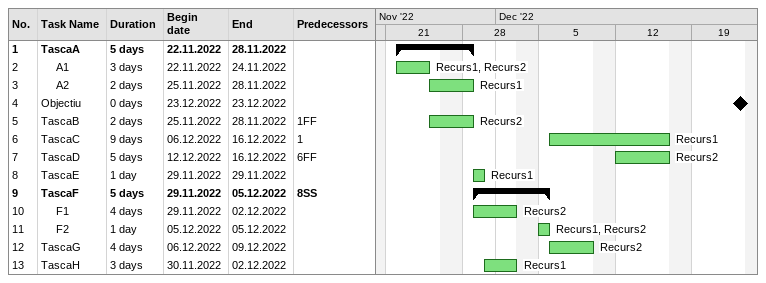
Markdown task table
| ID | Level | Task | Duration | Start | Finish | Predecessors | Resources |
|---|---|---|---|---|---|---|---|
| 1 | 1 | **TascaA** | 5d | 2022-11-22 | 2022-11-28 |  |  |
| 2 | 2 | A1 | 3d | 2022-11-22 | 2022-11-24 |  | Recurs1, Recurs2 |
| 3 | 2 | A2 | 2d | 2022-11-25 | 2022-11-28 |  | Recurs1 |
| 4 | 1 | Objectiu | 0d | 2022-12-23 | 2022-12-23 |  |  |
| 5 | 1 | TascaB | 2d | 2022-11-25 | 2022-11-28 | 1FF | Recurs2 |
| 6 | 1 | TascaC | 9d | 2022-12-06 | 2022-12-16 | 1 | Recurs1 |
| 7 | 1 | TascaD | 5d | 2022-12-12 | 2022-12-16 | 6FF | Recurs2 |
| 8 | 1 | TascaE | 1d | 2022-11-29 | 2022-11-29 |  | Recurs1 |
| 9 | 1 | **TascaF** | 5d | 2022-11-29 | 2022-12-05 | 8SS |  |
| 10 | 2 | F1 | 4d | 2022-11-29 | 2022-12-02 |  | Recurs2 |
| 11 | 2 | F2 | 1d | 2022-12-05 | 2022-12-05 |  | Recurs1, Recurs2 |
| 12 | 1 | TascaG | 4d | 2022-12-06 | 2022-12-09 |  | Recurs2 |
| 13 | 1 | TascaH | 3d | 2022-11-30 | 2022-12-02 |  | Recurs1 |
